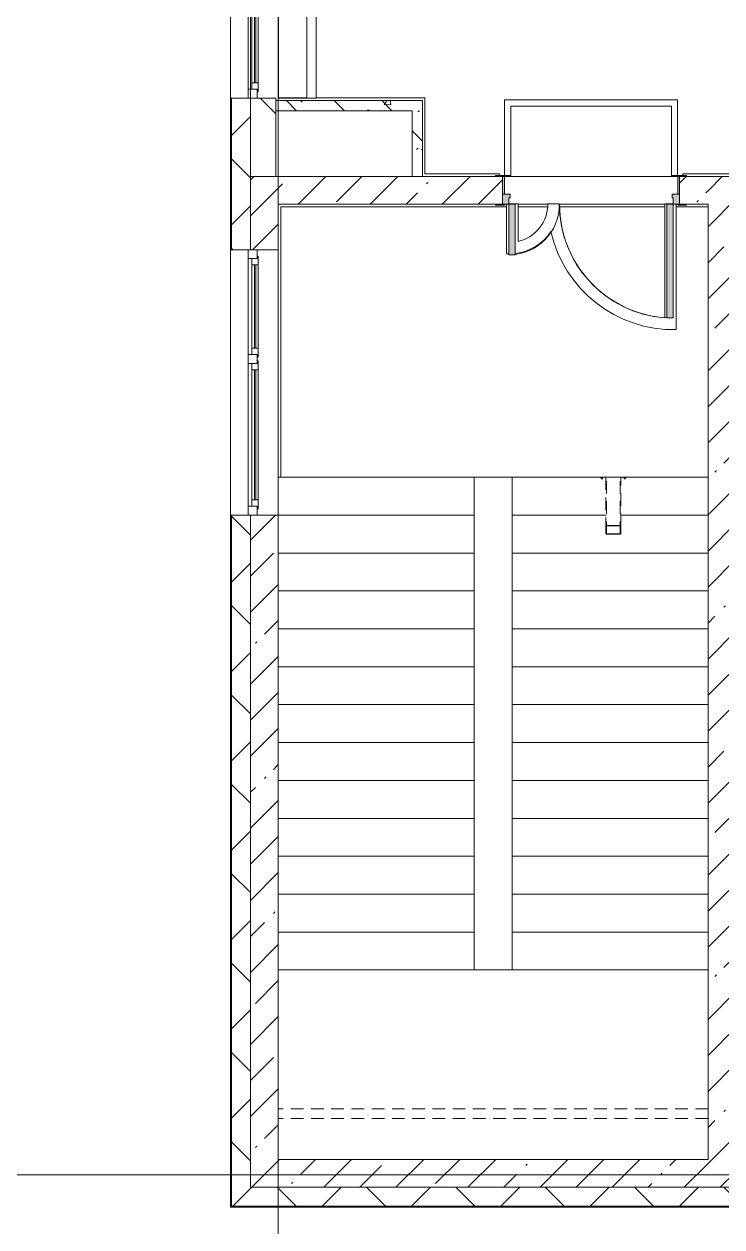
# Model space of a CAD drawing. Header units: millimetres. Extents: x 81382 to 274764, y -8553 to 29000.
# Drawn here: x 145853 to 151374, y -414 to 9106 of the extents above; entities that cross this region are included whole.
import ezdxf

# ---------------------------------------------------------------- set-up
doc = ezdxf.new("R2010")
doc.units = ezdxf.units.MM
doc.linetypes.add('200_ШТРИХ__ш1_п0_6_', pattern=[160, 100, -60])
doc.linetypes.add('Осевая', pattern=[3175, 635, -476.25, 1587.5, -476.25])
for name, color, linetype, lineweight in [('A-DETL-MBND-1', 7, '200_ШТРИХ__ш1_п0_6_', 9), ('A-GLAZ-3', 7, 'Continuous', 5), ('A-WALL', 7, 'Continuous', 9), ('A-WALL-2', 7, 'Continuous', 5), ('I-WALL-2', 7, 'Continuous', 5), ('S-STRS-2', 7, 'Continuous', 5), ('Оси', 7, 'Continuous', 9), ('Оси-2', 7, 'Осевая', 9)]:
    doc.layers.add(name, color=color, linetype=linetype, lineweight=lineweight)
for name, color, linetype, lineweight, true_color in [('A-DOOR-4', 7, 'Continuous', 5, 0xe2e2e2), ('A-DOOR-5', 7, 'Continuous', 5, 0xaaaaaa), ('A-DOOR-FRAM-2', 7, 'Continuous', 5, 0xe2e2e2), ('A-DOOR-FRAM-4', 7, 'Continuous', 5, 0xaaaaaa), ('A-FLOR-2', 7, 'Continuous', 5, 0xaaaaaa), ('I-WALL-4', 7, 'Continuous', 5, 0x787878)]:
    doc.layers.add(name, color=color, linetype=linetype, lineweight=lineweight, true_color=true_color)
pattern_1 = [(45, (147753.76, 0), (-353.5534, 353.5534), []), (135, (147753.76, 0), (-353.5534, -353.5534), [])]
pattern_2 = [(45, (147753.76, 0), (-285.123, 285.123), []), (45, (148038.9, 0), (-285.123, 285.123), [504.031, -100.806, 16.764, -84.042])]
pattern_3 = [(135, (147753.76, 0), (-377.17, -377.17), [533.4, -88.9, 17.78, -88.9]), (135, (147753.76, 376.94), (-377.17, -377.17), []), (50, (147753.76, 0), (637.645, -55.787), [66.675, -733.425]), (355, (147753.76, 0), (-123.35, 668.7), [53.34, -586.74]), (100.451, (147806.9, -4.65), (514.3, 612.91), [56.665, -623.315]), (46.184, (147753.8, 177.8), (948.78, -147.15), [100.01, -1100.14]), (96.636, (147832.8, 165.5), (830.91, 866), [85, -934.97]), (351.184, (147753.8, 177.8), (830.92, 865.99), [80.01, -880.11]), (21, (147842.66, 133.35), (530.65, -357.928), [66.675, -733.425]), (326, (147842.66, 133.35), (216.31, 644.66), [53.34, -586.74]), (71.451, (147886.9, 103.5), (746.96, 286.724), [56.665, -623.315]), (37.5, (147753.76, 0), (10.8105, 295.9426), [16.764, -562.864, 16.764, -578.866, -588.962]), (37.5, (147753.76, 0), (10.8105, 295.9426), [-1175.258, 16.764, -572.198]), (7.5, (147753.76, 0), (233.869, 350.632), [16.764, -322.834, 16.764, -549.529, -224.472]), (7.5, (147753.76, 0), (233.869, 350.632), [-905.89, 16.764, -207.708]), (327.5, (147555.51, 0), (474.568, -20.051), [16.764, -205.486, 16.764, -676.656, -920.115]), (327.5, (147555.51, 0), (474.568, -20.051), [-915.67, 16.764, -903.35]), (317.5, (147466.6, 0), (518.452, 88.993), [16.764, -272.16, 16.764, -443.738, -653.415]), (317.5, (147466.6, 0), (518.452, 88.993), [-749.427, 16.764, -636.65])]

# ---------------------------------------------------------------- blocks, each defined once
blk = doc.blocks.new('120_Окно_СКБ_2Ст - 120_Окно_СКБ_2Ст 2100х2400 _мал створка справа_-22446225-3_9_3_птичка')
at = {"layer": 'A-GLAZ-3'}
for p, q in [((-1050, -127), (-1050, -57)), ((-1050, -57), (-980, -57)), ((1050, -57), (-1050, -57)), ((-980, -57), (-980, -127)), ((150, -87), (-980, -87)), ((-980, -87), (-980, -127)), ((-930, -137), (-930, -87)), ((100, -137), (100, -87)), ((150, -127), (150, -57)), ((150, -57), (220, -57)), ((150, -127), (150, -87)), ((220, -57), (220, -127)), ((980, -87), (220, -87)), ((220, -87), (220, -127)), ((270, -137), (270, -87)), ((930, -137), (930, -87)), ((980, -127), (980, -57)), ((980, -57), (1050, -57)), ((980, -127), (980, -87)), ((1050, -57), (1050, -127)), ((-980, -127), (-1050, -127)), ((-1050, -127), (-1000, -127)), ((-980, -127), (-1000, -127)), ((-1000, -127), (-1000, -137)), ((-1000, -137), (170, -137)), ((170, -137), (-1000, -137)), ((-930, -107), (100, -107)), ((100, -117), (-930, -117)), ((220, -127), (150, -127)), ((170, -127), (150, -127)), ((170, -127), (200, -127)), ((170, -137), (170, -127)), ((220, -127), (200, -127)), ((200, -127), (200, -137)), ((200, -137), (1000, -137)), ((1000, -137), (200, -137)), ((270, -107), (930, -107)), ((930, -117), (270, -117)), ((1050, -127), (980, -127)), ((1000, -127), (980, -127)), ((1000, -127), (1050, -127)), ((1000, -137), (1000, -127))]:
    blk.add_line(p, q, dxfattribs=at)
blk = doc.blocks.new('120_Окно_СКБ_2Ст - 120_Окно_СКБ_2Ст 2300х2500 _мал створка справа_-22272277-3_9_3_птичка')
at = {"layer": 'A-GLAZ-3'}
for p, q in [((-1150, -127), (-1150, -57)), ((-1150, -57), (-1080, -57)), ((1150, -57), (-1150, -57)), ((-1080, -57), (-1080, -127)), ((250, -87), (-1080, -87)), ((-1080, -87), (-1080, -127)), ((-1030, -137), (-1030, -87)), ((200, -137), (200, -87)), ((250, -127), (250, -57)), ((250, -57), (320, -57)), ((250, -127), (250, -87)), ((320, -57), (320, -127)), ((1080, -87), (320, -87)), ((320, -87), (320, -127)), ((370, -137), (370, -87)), ((1030, -137), (1030, -87)), ((1080, -127), (1080, -57)), ((1080, -57), (1150, -57)), ((1080, -127), (1080, -87)), ((1150, -57), (1150, -127)), ((-1080, -127), (-1150, -127)), ((-1150, -127), (-1100, -127)), ((-1080, -127), (-1100, -127)), ((-1100, -127), (-1100, -137)), ((-1100, -137), (270, -137)), ((270, -137), (-1100, -137)), ((-1030, -107), (200, -107)), ((200, -117), (-1030, -117)), ((320, -127), (250, -127)), ((270, -127), (250, -127)), ((270, -127), (300, -127)), ((270, -137), (270, -127)), ((320, -127), (300, -127)), ((300, -127), (300, -137)), ((300, -137), (1100, -137)), ((1100, -137), (300, -137)), ((370, -107), (1030, -107)), ((1030, -117), (370, -117)), ((1150, -127), (1080, -127)), ((1100, -127), (1080, -127)), ((1100, -127), (1150, -127)), ((1100, -137), (1100, -127))]:
    blk.add_line(p, q, dxfattribs=at)
blk = doc.blocks.new('110_Дверь_СКБ_2Ст - Д-1 Лестничная клетка EIS60-24280000-3_9_3_птичка')
at = {"layer": 'A-DOOR-4'}
for points in [[(-637.5, 1010), (-637.5, 110), (-587.5, 110), (-587.5, 1010)], [(612.5, 510), (612.5, 110), (662.5, 110), (662.5, 510)], [(712.5, 30), (697.5, 30), (697.5, -110), (712.5, -110)]]:
    blk.add_hatch(color=256, dxfattribs=at).paths.add_polyline_path(points)
h = blk.add_hatch(color=256, dxfattribs=at)
h.paths.add_polyline_path([(712.5, 110), (662.5, 110), (662.5, 60), (652.5, 60), (652.5, 30), (712.5, 30), (712.5, 39.7)])
h.paths.add_polyline_path([(-687.5, 110), (-687.5, 30), (-627.5, 30), (-627.5, 60), (-637.5, 60), (-637.5, 110)])
at = {"layer": 'A-DOOR-FRAM-2'}
for points in [[(-742.5, 118), (-742.5, 110), (-672.5, 110), (-672.5, 118)], [(767.5, 118), (697.5, 118), (697.5, 110), (767.5, 110)], [(-672.5, 30), (-687.5, 30), (-687.5, -110), (-672.5, -110)], [(-672.5, -110), (-742.5, -110), (-742.5, -118), (-672.5, -118)], [(697.5, -110), (697.5, -118), (767.5, -118), (767.5, -110)]]:
    blk.add_hatch(color=256, dxfattribs=at).paths.add_polyline_path(points)
at = {"layer": 'A-DOOR-5'}
for p, q in [((-637.5, 1010), (-637.5, 110)), ((-587.5, 1010), (-637.5, 1010)), ((-587.5, 110), (-587.5, 1010)), ((662.5, 510), (612.5, 510)), ((612.5, 510), (612.5, 110)), ((662.5, 110), (662.5, 510)), ((-637.5, 110), (-587.5, 110)), ((612.5, 110), (662.5, 110))]:
    blk.add_line(p, q, dxfattribs=at)
for centre, radius, start, end in [((-637.5, 110), 900, 0, 90), ((662.5, 110), 400, 90, 180)]:
    blk.add_arc(centre, radius, start, end, dxfattribs=at)
at = {"layer": 'A-DOOR-FRAM-4'}
for p, q in [((-672.5, 118), (-742.5, 118)), ((-742.5, 118), (-742.5, 110)), ((-742.5, 110), (-672.5, 110)), ((-637.5, 110), (-687.5, 110)), ((-687.5, 110), (-687.5, 30)), ((-672.5, 110), (-672.5, 118)), ((-637.5, 60), (-637.5, 110)), ((662.5, 110), (662.5, 60)), ((712.5, 110), (662.5, 110)), ((767.5, 118), (697.5, 118)), ((697.5, 118), (697.5, 110)), ((697.5, 110), (767.5, 110)), ((712.5, 30), (712.5, 110)), ((767.5, 110), (767.5, 118)), ((-687.5, 30), (-627.5, 30)), ((-672.5, 30), (-687.5, 30)), ((-687.5, 30), (-687.5, -110)), ((-672.5, -110), (-672.5, 30)), ((-627.5, 60), (-637.5, 60)), ((-627.5, 30), (-627.5, 60)), ((662.5, 60), (652.5, 60)), ((652.5, 60), (652.5, 30)), ((652.5, 30), (712.5, 30)), ((712.5, 30), (697.5, 30)), ((697.5, 30), (697.5, -110)), ((712.5, -110), (712.5, 30)), ((-672.5, -110), (-742.5, -110)), ((-742.5, -110), (-742.5, -118)), ((-742.5, -118), (-672.5, -118)), ((-687.5, -110), (-672.5, -110)), ((-672.5, -118), (-672.5, -110)), ((697.5, -110), (712.5, -110)), ((767.5, -110), (697.5, -110)), ((697.5, -110), (697.5, -118)), ((697.5, -118), (767.5, -118)), ((767.5, -118), (767.5, -110))]:
    blk.add_line(p, q, dxfattribs=at)
blk = doc.blocks.new('Анкер клиновой - Анкер клиновой МКТ В 10-10-16_85-V266-3_9_3_птичка')
at = {"layer": 'A-DETL-MBND-1'}
for p, q in [((74812, 5515.8), (74812, 5511.8)), ((74812, 5511.8), (74828, 5511.8)), ((74828, 5511.8), (74812, 5511.8)), ((74815, 5515.8), (74815, 5501.8)), ((74815, 5501.8), (74825, 5501.8)), ((74825, 5501.8), (74815, 5501.8)), ((74825, 5501.8), (74825, 5515.8)), ((74828, 5511.8), (74828, 5515.8))]:
    blk.add_line(p, q, dxfattribs=at)
blk = doc.blocks.new('ОМ_Труба_ГОСТ 8639-82 - ОМ_Труба_ГОСТ 8639-82-V290-3_9_3_птичка')
at = {"layer": 'A-DETL-MBND-1'}
for p, q in [((2700.7, 5520), (2700.7, 5132.9)), ((2706.7, 5069.6), (2706.7, 5520)), ((2814.7, 5069.6), (2814.7, 5520)), ((2820.7, 5132.9), (2820.7, 5520)), ((2700.7, 5074.8), (2700.7, 5132.9)), ((2706.7, 5132.9), (2706.7, 5074.8)), ((2709.7, 5138), (2811.7, 5138)), ((2811.7, 5134.6), (2709.7, 5134.6)), ((2709.7, 5073), (2811.7, 5073)), ((2811.7, 5069.6), (2709.7, 5069.6)), ((2814.7, 5074.8), (2814.7, 5132.9)), ((2820.7, 5132.9), (2820.7, 5074.8))]:
    blk.add_line(p, q, dxfattribs=at)
at = {"layer": 'A-DETL-MBND-1', "flags": 128}
for points in [[(2700.7, 5132.9), (2700.9, 5134), (2701.6, 5135.1), (2702.7, 5136.1), (2704.1, 5136.9), (2705.8, 5137.5), (2707.7, 5137.9), (2709.7, 5138)], [(2709.7, 5069.6), (2707.7, 5069.8), (2705.8, 5070.1), (2704.1, 5070.7), (2702.7, 5071.6), (2701.6, 5072.5), (2700.9, 5073.6), (2700.7, 5074.8)], [(2709.7, 5134.6), (2709, 5134.5), (2708.4, 5134.4), (2707.8, 5134.2), (2707.4, 5133.9), (2707, 5133.6), (2706.8, 5133.3), (2706.7, 5132.9)], [(2706.7, 5074.8), (2706.8, 5074.4), (2707, 5074), (2707.4, 5073.7), (2707.8, 5073.4), (2708.4, 5073.2), (2709, 5073.1), (2709.7, 5073)], [(2811.7, 5138), (2813.7, 5137.9), (2815.6, 5137.5), (2817.3, 5136.9), (2818.7, 5136.1), (2819.8, 5135.1), (2820.5, 5134), (2820.7, 5132.9)], [(2814.7, 5132.9), (2814.6, 5133.3), (2814.4, 5133.6), (2814.1, 5133.9), (2813.6, 5134.2), (2813, 5134.4), (2812.4, 5134.5), (2811.7, 5134.6)], [(2820.7, 5074.8), (2820.5, 5073.6), (2819.8, 5072.5), (2818.7, 5071.6), (2817.3, 5070.7), (2815.6, 5070.1), (2813.7, 5069.8), (2811.7, 5069.6)], [(2811.7, 5073), (2812.4, 5073.1), (2813, 5073.2), (2813.6, 5073.4), (2814.1, 5073.7), (2814.4, 5074), (2814.6, 5074.4), (2814.7, 5074.8)]]:
    blk.add_lwpolyline(points, dxfattribs=at)
blk = doc.blocks.new('Зашивка приборов отопления36 - Зашивка приборов отопления-33324807-3_9_3_птичка')
at = {"layer": 'A-WALL-2'}
for p, q in [((34187.8, 26793.4), (34187.8, 26567.4)), ((36548.8, 26793.4), (34187.8, 26793.4)), ((36548.8, 26567.4), (36548.8, 26793.4)), ((34187.8, 26567.4), (36548.8, 26567.4)), ((36545.1, 26567.4), (34187.8, 26567.4)), ((34187.8, 26567.4), (34187.8, 26492.4)), ((36545.1, 26492.4), (36545.1, 26567.4)), ((34187.8, 26492.4), (36545.1, 26492.4))]:
    blk.add_line(p, q, dxfattribs=at)
blk = doc.blocks.new('Зашивка приборов отопления37 - Зашивка приборов отопления-33325027-3_9_3_птичка')
at = {"layer": 'A-DETL-MBND-1'}
for p, q in [((121055, 18487.5), (124455, 18487.5)), ((121055, 18412.5), (124455, 18412.5))]:
    blk.add_line(p, q, dxfattribs=at)

msp = doc.modelspace()

# ---------------------------------------------------------------- hatches: boundary and pattern name
at = {"layer": 'A-WALL-2'}
h = msp.add_hatch(dxfattribs=at)
h.set_pattern_fill('FP_93', color=256, style=0, pattern_type=2)
h.set_pattern_definition(pattern_1)
h.paths.add_polyline_path([(147493.8, -100), (147643.8, -100), (147643.8, 5220), (147493.8, 5220), (147493.8, 1965.8)])
h.paths.add_polyline_path([(147493.8, 7320), (147643.8, 7320), (147643.8, 8520), (147493.8, 8520), (147493.8, 7750.3)])
h.paths.add_polyline_path([(147643.8, 10820), (147643.8, 12220), (147493.8, 12220), (147493.8, 10820)])
h.paths.add_polyline_path([(147643.8, 13120), (147643.8, 15073), (147493.8, 15073), (147493.8, 13120)])
h = msp.add_hatch(dxfattribs=at)
h.set_pattern_fill('FP_93', color=256, style=0, pattern_type=2)
h.set_pattern_definition(pattern_1)
h.paths.add_polyline_path([(202758.2, -250), (203263.8, -250), (203263.8, -100), (202513.8, -100), (202513.8, -250)])
h.paths.add_polyline_path([(204380.9, -250), (204380.9, -100), (204163.8, -100), (204163.8, -250)])
h.paths.add_polyline_path([(192063.8, -250), (192063.8, -100), (190413.8, -100), (190413.8, -250), (191571.8, -250)])
h.paths.add_polyline_path([(195913.8, -250), (195913.8, -100), (195163.8, -100), (195163.8, -250), (195663.8, -250)])
h.paths.add_polyline_path([(188893.8, -250), (189513.8, -250), (189513.8, -100), (188893.8, -100)])
h.paths.add_polyline_path([(200413.8, -250), (200413.8, -100), (199663.8, -100), (199663.8, -250), (199961.6, -250)])
h.paths.add_polyline_path([(198013.8, -250), (198763.8, -250), (198763.8, -100), (198013.8, -100)])
h.paths.add_polyline_path([(179453.1, -250), (179863.8, -250), (179863.8, -100), (178636.6, -100), (178636.6, -250)])
h.paths.add_polyline_path([(186793.8, -250), (186793.8, -100), (185176.8, -100), (185176.8, -250), (185978.6, -250)])
h.paths.add_polyline_path([(180763.8, -250), (181623.8, -250), (181623.8, -100), (180763.8, -100)])
h.paths.add_polyline_path([(183723.8, -250), (184276.8, -250), (184276.8, -100), (183723.8, -100)])
h.paths.add_polyline_path([(177736.6, -250), (177736.6, -100), (176963.5, -100), (176963.5, -250), (177588.7, -250)])
h.paths.add_polyline_path([(173859.9, -250), (174163.5, -250), (174163.5, -100), (172563.8, -100), (172563.8, -250), (172927.7, -250)])
h.paths.add_polyline_path([(170263.8, -250), (170463.8, -250), (170463.8, -100), (169363.8, -100), (169363.8, -250), (170131.1, -250)])
h.paths.add_polyline_path([(168463.8, -250), (168463.8, -100), (167113.8, -100), (167113.8, -250), (167334.5, -250)])
h.paths.add_polyline_path([(162613.8, -250), (163363.8, -250), (163363.8, -100), (162613.8, -100)])
h.paths.add_polyline_path([(165013.8, -250), (165013.8, -100), (164263.8, -100), (164263.8, -250), (164537.9, -250)])
h.paths.add_polyline_path([(159763.8, -250), (160513.8, -250), (160513.8, -100), (159763.8, -100)])
h.paths.add_polyline_path([(154583.8, -250), (156013.5, -250), (156013.5, -100), (154583.8, -100)])
h.paths.add_polyline_path([(151483.8, -250), (151483.8, -100), (147493.8, -100), (147493.8, -250), (150554.8, -250)])
h.paths.add_polyline_path([(158863.8, -250), (158863.8, -100), (158113.5, -100), (158113.5, -250)])
at = {"layer": 'I-WALL-2'}
h = msp.add_hatch(dxfattribs=at)
h.set_pattern_fill('FP_92', color=256, style=0, pattern_type=2)
h.set_pattern_definition([(135, (147753.76, 0), (-353.553, -353.553), [])])
h.paths.add_polyline_path([(147643.8, 7900), (147843.8, 7900), (147843.8, 8520), (147643.8, 8520), (147643.8, 8328.8)])
h.paths.add_polyline_path([(147643.8, 10820), (147843.8, 10820), (147843.8, 10900), (147643.8, 10900)])
h.paths.add_polyline_path([(147843.8, 11400), (147843.8, 12220), (147643.8, 12220), (147643.8, 11400), (147758.2, 11400)])
h.paths.add_polyline_path([(147643.8, 13120), (147843.8, 13120), (147843.8, 14680), (147643.8, 14680), (147643.8, 13534.8)])
h = msp.add_hatch(dxfattribs=at)
h.set_pattern_fill('FP_89', color=256, style=0, pattern_type=2)
h.set_pattern_definition(pattern_2)
h.paths.add_polyline_path([(147643.8, -100), (147863.8, -100), (147863.8, 5220), (147643.8, 5220), (147643.8, 1965.8)])
h.paths.add_polyline_path([(147863.8, 7320), (147863.8, 7900), (147643.8, 7900), (147643.8, 7320)])
h = msp.add_hatch(dxfattribs=at)
h.set_pattern_fill('FP_89', color=256, style=0, pattern_type=2)
h.set_pattern_definition(pattern_2)
h.paths.add_polyline_path([(147863.8, 7680), (149638.8, 7680), (149638.8, 7900), (147863.8, 7900), (147863.8, 7750.3)])
h.paths.add_polyline_path([(151263.8, 7680), (151263.8, 7900), (151038.8, 7900), (151038.8, 7680), (151093.8, 7680)])
h = msp.add_hatch(dxfattribs=at)
h.set_pattern_fill('FP_89', color=256, style=0, pattern_type=2)
h.set_pattern_definition(pattern_2)
h.paths.add_polyline_path([(151483.8, -100), (151483.8, 7900), (151263.8, 7900), (151263.8, -100)])
h = msp.add_hatch(dxfattribs=at)
h.set_pattern_fill('FP_89', color=256, style=0, pattern_type=2)
h.set_pattern_definition(pattern_2)
h.paths.add_polyline_path([(147863.8, -100), (151263.8, -100), (151263.8, 120), (147863.8, 120)])
at = {"layer": 'I-WALL-4'}
h = msp.add_hatch(dxfattribs=at)
h.set_pattern_fill('FP_97', color=256, style=0, pattern_type=2)
h.set_pattern_definition(pattern_3)
h.paths.add_polyline_path([(148923.8, 8420), (149003.8, 8420), (149003.8, 8500), (147843.8, 8500), (147843.8, 8420), (148690.4, 8420)])
h = msp.add_hatch(dxfattribs=at)
h.set_pattern_fill('FP_97', color=256, style=0, pattern_type=2)
h.set_pattern_definition(pattern_3)
h.paths.add_polyline_path([(149003.8, 7900), (149003.8, 8420), (148923.8, 8420), (148923.8, 7900)])

# ---------------------------------------------------------------- linework, layer by layer
at = {"layer": 'A-FLOR-2'}
for p, q in [((147864.8, 10880), (147864.8, 8521)), ((148088.8, 8521), (148088.8, 10880)), ((147864.8, 8521), (148088.8, 8521)), ((148164.8, 8521), (149023.8, 8521)), ((149023.8, 8521), (149023.8, 7921)), ((149653.6, 8506.5), (149653.6, 7908)), ((151023.5, 8506.5), (149653.6, 8506.5)), ((151023.5, 7906.5), (151023.5, 8506.5)), ((149703.6, 7906.5), (149703.6, 8456.5)), ((149703.6, 8456.5), (150973.5, 8456.5)), ((150973.5, 8456.5), (150973.5, 7906.5)), ((149023.8, 7921), (149613.8, 7921)), ((149613.8, 7921), (149613.8, 7908)), ((149653.8, 7906.5), (149703.6, 7906.5)), ((150973.5, 7906.5), (151023.5, 7906.5)), ((151063.8, 7908), (151063.8, 7920)), ((151063.8, 7920), (151783.8, 7920)), ((149670.8, 7659), (147883.8, 7659)), ((147883.8, 7659), (147883.8, 5520)), ((149670.8, 7680), (149670.8, 7288.3)), ((149760.8, 7682.7), (149688.8, 7682.7)), ((149760.8, 7385.6), (149760.8, 7682.7)), ((149994.7, 7659), (149760.8, 7659)), ((150087, 7682.7), (149997, 7682.7)), ((150922, 7659), (150088.7, 7659)), ((150988.8, 7682.7), (150922, 7682.7)), ((150922, 7682.7), (150922, 6780.4)), ((151012, 6687.9), (151012, 7680)), ((151263.8, 7659), (151012, 7659)), ((147863.8, 5520), (151263.8, 5520))]:
    msp.add_line(p, q, dxfattribs=at)
for centre, radius, start, end in [((149692, 7682.7), 305, 283.0427, 0), ((150992, 7682.7), 905, 180, 265.56313), ((149692, 7682.7), 395, 276.84991, 326.45952), ((150992, 7682.7), 995, 192.67054, 271.1511), ((149692, 7682.7), 395, 266.92799, 269.53797)]:
    msp.add_arc(centre, radius, start, end, dxfattribs=at)
at = {"layer": 'A-WALL'}
for p, q in [((147490.8, 8520), (147490.8, 7320)), ((147493.8, 8520), (147493.8, 7320)), ((147643.8, 7320), (147643.8, 8520)), ((147843.8, 8500), (147843.8, 8420)), ((147643.8, 7900), (147843.8, 7900)), ((148923.8, 7900), (149003.8, 7900)), ((147490.8, 5220), (147490.8, -253)), ((147493.8, 5220), (147493.8, -250)), ((147643.8, -100), (147643.8, 5220)), ((147490.8, -253), (151483.8, -253)), ((147493.8, -250), (151483.8, -250))]:
    msp.add_line(p, q, dxfattribs=at)
at = {"layer": 'A-WALL-2'}
for p, q in [((147485.8, 14772.9), (147485.8, -258)), ((147643.8, 10820), (147643.8, 8520)), ((147643.8, 8520), (147485.8, 8520)), ((147485.8, 7320), (147643.8, 7320)), ((147643.8, 5220), (147485.8, 5220)), ((154583.8, -100), (147643.8, -100)), ((147485.8, -258), (163363.8, -258))]:
    msp.add_line(p, q, dxfattribs=at)
at = {"layer": 'I-WALL-2'}
for p, q in [((147863.8, 10900), (147863.8, 8500)), ((147643.8, 8520), (147643.8, 10820)), ((147843.8, 8520), (147643.8, 8520)), ((147843.8, 8500), (147843.8, 8520)), ((149003.8, 8500), (147843.8, 8500)), ((149003.8, 7900), (149003.8, 8500)), ((147843.8, 7900), (147843.8, 8420)), ((147843.8, 8420), (148923.8, 8420)), ((147863.8, 8420), (147863.8, 7900)), ((148923.8, 8420), (148923.8, 7900)), ((148923.8, 7900), (147843.8, 7900)), ((149583.8, 7900), (149003.8, 7900)), ((149653.8, 7900), (151023.8, 7900)), ((151783.8, 7900), (151093.8, 7900)), ((147863.8, 120), (147863.8, 7680)), ((147863.8, 7680), (149583.8, 7680)), ((149996.7, 7680), (149760.8, 7680)), ((150922, 7680), (150088.7, 7680)), ((151093.8, 7680), (151263.8, 7680)), ((151263.8, 7680), (151263.8, 120)), ((147643.8, 7320), (147863.8, 7320)), ((147863.8, 5220), (147643.8, 5220)), ((151263.8, 120), (147863.8, 120))]:
    msp.add_line(p, q, dxfattribs=at)
at = {"layer": 'S-STRS-2'}
for p, q in [((147863.8, 5520), (149413.8, 5520)), ((149413.8, 5220), (149413.8, 5520)), ((149713.8, 5520), (149713.8, 5220)), ((147863.8, 5220), (149413.8, 5220)), ((147863.8, 5220), (149413.8, 5220)), ((149413.8, 4920), (149413.8, 5220)), ((149713.8, 5220), (149713.8, 4920)), ((150458.1, 5220), (149713.8, 5220)), ((150458.1, 5220), (149713.8, 5220)), ((151263.8, 5220), (150570.8, 5220)), ((151263.8, 5220), (150570.8, 5220)), ((147863.8, 4920), (149413.8, 4920)), ((147863.8, 4920), (149413.8, 4920)), ((149413.8, 4620), (149413.8, 4920)), ((149713.8, 4920), (149713.8, 4620)), ((151263.8, 4920), (149713.8, 4920)), ((151263.8, 4920), (149713.8, 4920)), ((147863.8, 4620), (149413.8, 4620)), ((147863.8, 4620), (149413.8, 4620)), ((149413.8, 4320), (149413.8, 4620)), ((149713.8, 4620), (149713.8, 4320)), ((151263.8, 4620), (149713.8, 4620)), ((151263.8, 4620), (149713.8, 4620)), ((147863.8, 4320), (149413.8, 4320)), ((147863.8, 4320), (149413.8, 4320)), ((149413.8, 4020), (149413.8, 4320)), ((149713.8, 4320), (149713.8, 4020)), ((151263.8, 4320), (149713.8, 4320)), ((151263.8, 4320), (149713.8, 4320)), ((147863.8, 4020), (149413.8, 4020)), ((147863.8, 4020), (149413.8, 4020)), ((149413.8, 3720), (149413.8, 4020)), ((149713.8, 4020), (149713.8, 3720)), ((151263.8, 4020), (149713.8, 4020)), ((151263.8, 4020), (149713.8, 4020)), ((147863.8, 3720), (149413.8, 3720)), ((147863.8, 3720), (149413.8, 3720)), ((149413.8, 3420), (149413.8, 3720)), ((149713.8, 3720), (149713.8, 3420)), ((151263.8, 3720), (149713.8, 3720)), ((151263.8, 3720), (149713.8, 3720)), ((147863.8, 3420), (149413.8, 3420)), ((147863.8, 3420), (149413.8, 3420)), ((149413.8, 3120), (149413.8, 3420)), ((149713.8, 3420), (149713.8, 3120)), ((151263.8, 3420), (149713.8, 3420)), ((151263.8, 3420), (149713.8, 3420)), ((147863.8, 3120), (149413.8, 3120)), ((147863.8, 3120), (149413.8, 3120)), ((149413.8, 2820), (149413.8, 3120)), ((149713.8, 3120), (149713.8, 2820)), ((151263.8, 3120), (149713.8, 3120)), ((151263.8, 3120), (149713.8, 3120)), ((147863.8, 2820), (149413.8, 2820)), ((147863.8, 2820), (149413.8, 2820)), ((149413.8, 2520), (149413.8, 2820)), ((149713.8, 2820), (149713.8, 2520)), ((151263.8, 2820), (149713.8, 2820)), ((151263.8, 2820), (149713.8, 2820)), ((147863.8, 2520), (149413.8, 2520)), ((147863.8, 2520), (149413.8, 2520)), ((149413.8, 2220), (149413.8, 2520)), ((149713.8, 2520), (149713.8, 2220)), ((151263.8, 2520), (149713.8, 2520)), ((151263.8, 2520), (149713.8, 2520)), ((147863.8, 2220), (149413.8, 2220)), ((147863.8, 2220), (149413.8, 2220)), ((149413.8, 1920), (149413.8, 2220)), ((149713.8, 2220), (149713.8, 1920)), ((151263.8, 2220), (149713.8, 2220)), ((151263.8, 2220), (149713.8, 2220)), ((147863.8, 1920), (149413.8, 1920)), ((147863.8, 1920), (149413.8, 1920)), ((149413.8, 1620), (149413.8, 1920)), ((149713.8, 1920), (149713.8, 1620)), ((151263.8, 1920), (149713.8, 1920)), ((151263.8, 1920), (149713.8, 1920)), ((147863.8, 1620), (149413.8, 1620)), ((147863.8, 1620), (149413.8, 1620)), ((149713.8, 1620), (149413.8, 1620)), ((151263.8, 1620), (149713.8, 1620)), ((151263.8, 1620), (149713.8, 1620))]:
    msp.add_line(p, q, dxfattribs=at)
at = {"layer": 'Оси'}
for p, q in [((147863.8, 5439), (147863.8, 15380)), ((147863.8, -4552.8), (147863.8, 5388.2)), ((143258.2, 0), (155758.2, 0))]:
    msp.add_line(p, q, dxfattribs=at)
at = {"layer": 'Оси-2'}
msp.add_line((147863.8, 5388.2), (147863.8, 5439), dxfattribs=at)

# ---------------------------------------------------------------- block references
at = {"layer": 'A-DETL-MBND-1'}
for name, p in [('Анкер клиновой - Анкер клиновой МКТ В 10-10-16_85-V266-3_9_3_птичка', (75604.5, 4.2)), ('ОМ_Труба_ГОСТ 8639-82 - ОМ_Труба_ГОСТ 8639-82-V290-3_9_3_птичка', (147753.8, 0)), ('Анкер клиновой - Анкер клиновой МКТ В 10-10-16_85-V266-3_9_3_птичка', (75784.5, 4.2))]:
    msp.add_blockref(name, p, dxfattribs=at)
at = {"layer": 'A-DETL-MBND-1', "rotation": 180}
msp.add_blockref('Зашивка приборов отопления37 - Зашивка приборов отопления-33325027-3_9_3_птичка', (272318.8, 18932.5), dxfattribs=at)
at = {"layer": 'A-DOOR-5', "rotation": 180}
msp.add_blockref('110_Дверь_СКБ_2Ст - Д-1 Лестничная клетка EIS60-24280000-3_9_3_птичка', (150351.3, 7790), dxfattribs=at)
at = {"layer": 'A-GLAZ-3', "rotation": 89.99999999999991}
for name, p in [('120_Окно_СКБ_2Ст - 120_Окно_СКБ_2Ст 2300х2500 _мал створка справа_-22272277-3_9_3_птичка', (147568.8, 9670)), ('120_Окно_СКБ_2Ст - 120_Окно_СКБ_2Ст 2100х2400 _мал створка справа_-22446225-3_9_3_птичка', (147568.8, 6270))]:
    msp.add_blockref(name, p, dxfattribs=at)
at = {"layer": 'A-WALL-2', "rotation": 89.99999999999993}
msp.add_blockref('Зашивка приборов отопления36 - Зашивка приборов отопления-33324807-3_9_3_птичка', (174657.1, -25668.8), dxfattribs=at)

doc.saveas('drawing.dxf')
